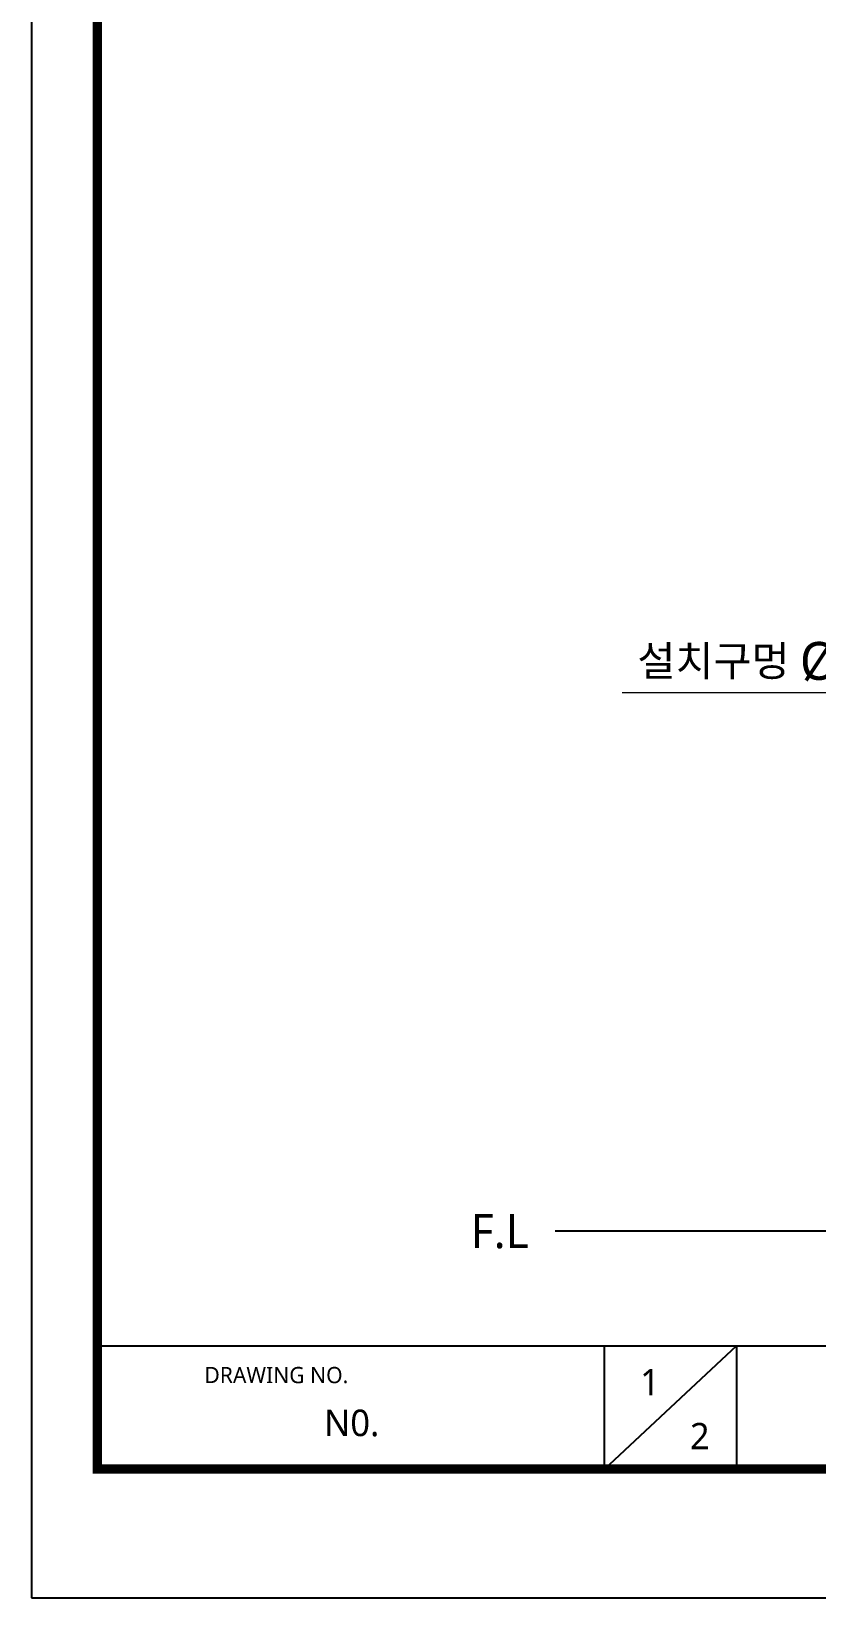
# Model space of a CAD drawing. Extents: x 0 to 1354, y 0 to 992.
# Drawn here: x 0 to 259, y 0 to 517 of the extents above; entities that cross this region are included whole.
import ezdxf

# ---------------------------------------------------------------- set-up
doc = ezdxf.new("R2010")
doc.units = 0
doc.header["$LTSCALE"] = 10
doc.header["$MEASUREMENT"] = 0
doc.header["$PDMODE"] = 3
doc.header["$PDSIZE"] = -10
doc.layers.get('0').update_dxf_attribs({"linetype": 'CONTINUOUS'})
doc.layers.get('DEFPOINTS').update_dxf_attribs({"linetype": 'CONTINUOUS'})
doc.layers.add('치수선', color=7, linetype='CONTINUOUS', lineweight=20)
doc.styles.add('Daelim Dimension', font='NanumGothic.ttf')
doc.dimstyles.new('DEFAULT', dxfattribs={"dimscale": 2, "dimtxt": 2, "dimasz": 2, "dimexe": 0, "dimexo": 2, "dimgap": 1, "dimtad": 1, "dimdec": 1, "dimzin": 9, "dimdsep": 46, "dimtxsty": 'Daelim Dimension', "dimcen": 0.5, "dimclrd": 252, "dimclre": 252, "dimclrt": 3, "dimadec": 1, "dimazin": 0, "dimtfac": 1, "dimtdec": 1, "dimtix": 1, "dimtmove": 0, "dimatfit": 3, "dimfxl": 1, "dimtolj": 1, "dimtzin": 1, "dimlwd": 9, "dimlwe": 9, "dimarcsym": 0})

# ---------------------------------------------------------------- blocks, each defined once
blk = doc.blocks.new('*D3')
at = {"color": 5, "lineweight": 9, "ltscale": 0.5, "transparency": 16777216}
for p, q in [((308.97, 336.21), (308.97, 298.59)), ((343.97, 336.21), (343.97, 298.59)), ((308.97, 298.59), (194.87, 298.59)), ((339.97, 298.59), (312.97, 298.59))]:
    blk.add_line(p, q, dxfattribs=at)
at = {"color": 5, "ltscale": 0.5, "transparency": 16777216}
for points in [[(312.97, 299.26), (312.97, 297.92), (308.97, 298.59)], [(339.97, 299.26), (339.97, 297.92), (343.97, 298.59)]]:
    blk.add_solid(points, dxfattribs=at)
at = {"layer": 'DEFPOINTS', "color": 0, "ltscale": 0.5, "transparency": 16777216}
for p in [(308.97, 340.21), (343.97, 340.21), (343.97, 298.59)]:
    blk.add_point(p, dxfattribs=at)
at = {"color": 7, "lineweight": -3, "ltscale": 0.5, "transparency": 16777216, "insert": (240.46, 308.57), "char_height": 10, "attachment_point": 5, "style": 'Daelim Dimension'}
blk.add_mtext('\\A1;설치구멍 {\\H1.25x;\\C256;Ø}35', dxfattribs=at)

msp = doc.modelspace()

# ---------------------------------------------------------------- linework, layer by layer
at = {"color": 5, "lineweight": -3}
msp.add_line((21.77, 83.13), (1112.08, 83.13), dxfattribs=at)
at = {"color": 5, "lineweight": -3, "ltscale": 40}
for p, q in [((188.9, 83.13), (188.9, 42.33)), ((188.9, 83.13), (188.9, 42.33)), ((232.57, 83.13), (188.9, 42.33)), ((232.57, 83.13), (188.9, 42.33)), ((232.57, 83.13), (232.57, 42.33)), ((232.57, 83.13), (232.57, 42.33))]:
    msp.add_line(p, q, dxfattribs=at)
at = {"lineweight": -3, "ltscale": 0.5}
msp.add_lwpolyline([(0, 0), (1354.08, 0), (1354.08, 992.16), (0, 992.16)], close=True, dxfattribs=at)
at = {"color": 5, "linetype": 'ByBlock', "lineweight": -3, "const_width": 3.12}
msp.add_lwpolyline([(21.77, 42.48), (1332.17, 42.48), (1332.17, 969.12), (21.77, 969.12)], close=True, dxfattribs=at)
at = {"layer": '치수선', "lineweight": -3}
msp.add_line((949.7, 120.98), (172.74, 120.98), dxfattribs=at)

# ---------------------------------------------------------------- texts
at = {"color": 5, "lineweight": -3, "ltscale": 40, "style": 'Daelim Dimension'}
msp.add_text('DRAWING NO.', height=5.3435, dxfattribs=at).set_placement((57.08, 70.79))
at = {"lineweight": -3, "attachment_point": 1, "style": 'Daelim Dimension'}
for s, insert, char_height, width in [('1', (200.78, 75.48), 8.74, 12.204), ('N0. ', (96.54, 62.05), 8.745, 54.8578), ('2', (217.19, 57.66), 8.74, 12.204)]:
    msp.add_mtext(s, dxfattribs=dict(at, insert=insert, char_height=char_height, width=width))
at = {"layer": '치수선', "lineweight": -3, "insert": (164.08, 126.59), "char_height": 11.25, "attachment_point": 3, "style": 'Daelim Dimension'}
msp.add_mtext_dynamic_manual_height_columns('F.L', width=17.4109, gutter_width=12.5, heights=[0], dxfattribs=at)

# ---------------------------------------------------------------- dimensions: what is measured, and where the dimension line sits
at = {"color": 5, "lineweight": -3, "ltscale": 0.5}
dim = msp.add_linear_dim(base=(343.97, 298.59), p1=(308.97, 340.21), p2=(343.97, 340.21), text='설치구멍 {\\H1.25x;\\C256;Ø}<>', dimstyle='DEFAULT', override={"dimtxt": 5, "dimclrd": 5, "dimclre": 5, "dimclrt": 7}, dxfattribs=at)
dim.commit()
dim.dimension.update_dxf_attribs({"geometry": '*D3', "text_midpoint": (240.46, 298.59), "dimtype": 160})

doc.saveas('drawing.dxf')
